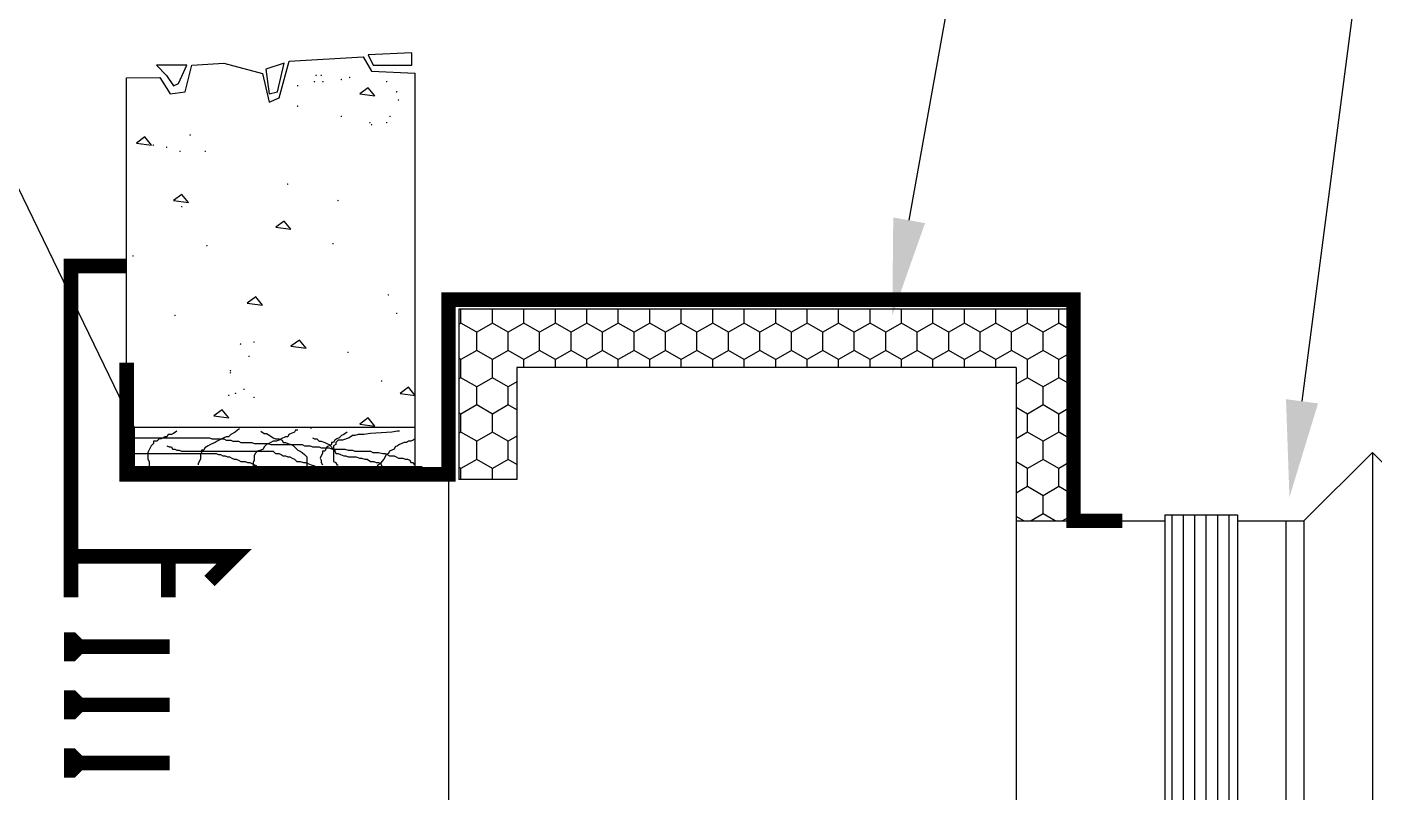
# Model space of a CAD drawing. Extents: x 594 to 813, y 174 to 240.
# Drawn here: x 636.619 to 639.629, y 197.735 to 199.445 of the extents above; entities that cross this region are included whole.
import ezdxf

# ---------------------------------------------------------------- set-up
doc = ezdxf.new("R2010")
doc.units = 0
doc.header["$MEASUREMENT"] = 0
doc.layers.get('0').update_dxf_attribs({"linetype": 'CONTINUOUS', "lineweight": 30})
doc.layers.add('AC.REF(S). PIPING', color=3, linetype='CONTINUOUS', lineweight=30)
for name, color, linetype in [('DETAILS', 11, 'CONTINUOUS'), ('QEA-2$0$R', 1, 'CONTINUOUS'), ('QEA-2$0$Y', 2, 'CONTINUOUS'), ('T-TEXT', 3, 'CONTINUOUS')]:
    doc.layers.add(name, color=color, linetype=linetype)

# ---------------------------------------------------------------- blocks, each defined once
blk = doc.blocks.new('*X260')
at = {"color": 0}
for p, q in [((40.27, 213.75), (40.27, 214.323)), ((41.569, 213.75), (41.569, 214.323)), ((42.868, 213.75), (42.868, 214.323)), ((44.167, 213.75), (44.167, 214.323)), ((45.466, 213.75), (45.466, 214.323)), ((46.765, 213.75), (46.765, 214.323)), ((48.064, 213.75), (48.064, 214.323)), ((49.363, 213.75), (49.363, 214.323)), ((50.662, 213.75), (50.662, 214.323)), ((51.962, 213.75), (51.962, 214.323)), ((53.261, 213.75), (53.261, 214.323)), ((54.56, 213.75), (54.56, 214.323)), ((55.859, 213.75), (55.859, 214.323)), ((57.158, 213.75), (57.158, 214.323)), ((58.457, 213.75), (58.457, 214.323)), ((59.756, 213.75), (59.756, 214.323)), ((61.055, 213.75), (61.055, 214.323)), ((62.354, 213.75), (62.354, 214.323)), ((63.653, 213.75), (63.653, 214.323)), ((64.952, 213.75), (64.952, 214.323)), ((40.27, 213.75), (40.179, 213.698)), ((40.92, 213.375), (40.27, 213.75)), ((41.569, 213.75), (40.92, 213.375)), ((42.219, 213.375), (41.569, 213.75)), ((42.868, 213.75), (42.219, 213.375)), ((43.518, 213.375), (42.868, 213.75)), ((44.167, 213.75), (43.518, 213.375)), ((44.817, 213.375), (44.167, 213.75)), ((45.466, 213.75), (44.817, 213.375)), ((46.116, 213.375), (45.466, 213.75)), ((46.765, 213.75), (46.116, 213.375)), ((47.415, 213.375), (46.765, 213.75)), ((48.064, 213.75), (47.415, 213.375)), ((48.714, 213.375), (48.064, 213.75)), ((49.363, 213.75), (48.714, 213.375)), ((50.013, 213.375), (49.363, 213.75)), ((50.662, 213.75), (50.013, 213.375)), ((51.312, 213.375), (50.662, 213.75)), ((51.962, 213.75), (51.312, 213.375)), ((52.611, 213.375), (51.962, 213.75)), ((53.261, 213.75), (52.611, 213.375)), ((53.91, 213.375), (53.261, 213.75)), ((54.56, 213.75), (53.91, 213.375)), ((55.209, 213.375), (54.56, 213.75)), ((55.859, 213.75), (55.209, 213.375)), ((56.508, 213.375), (55.859, 213.75)), ((57.158, 213.75), (56.508, 213.375)), ((57.807, 213.375), (57.158, 213.75)), ((58.457, 213.75), (57.807, 213.375)), ((59.106, 213.375), (58.457, 213.75)), ((59.756, 213.75), (59.106, 213.375)), ((60.405, 213.375), (59.756, 213.75)), ((61.055, 213.75), (60.405, 213.375)), ((61.704, 213.375), (61.055, 213.75)), ((62.354, 213.75), (61.704, 213.375)), ((63.003, 213.375), (62.354, 213.75)), ((63.653, 213.75), (63.003, 213.375)), ((64.302, 213.375), (63.653, 213.75)), ((64.952, 213.75), (64.302, 213.375)), ((65.584, 213.385), (64.952, 213.75)), ((40.92, 212.625), (40.92, 213.375)), ((42.219, 212.625), (42.219, 213.375)), ((43.518, 212.625), (43.518, 213.375)), ((44.817, 212.625), (44.817, 213.375)), ((46.116, 212.625), (46.116, 213.375)), ((47.415, 212.625), (47.415, 213.375)), ((48.714, 212.625), (48.714, 213.375)), ((50.013, 212.625), (50.013, 213.375)), ((51.312, 212.625), (51.312, 213.375)), ((52.611, 212.625), (52.611, 213.375)), ((53.91, 212.625), (53.91, 213.375)), ((55.209, 212.625), (55.209, 213.375)), ((56.508, 212.625), (56.508, 213.375)), ((57.807, 212.625), (57.807, 213.375)), ((59.106, 212.625), (59.106, 213.375)), ((60.405, 212.625), (60.405, 213.375)), ((61.704, 212.625), (61.704, 213.375)), ((63.003, 212.625), (63.003, 213.375)), ((64.302, 212.625), (64.302, 213.375)), ((40.92, 212.625), (40.27, 212.25)), ((41.569, 212.25), (40.92, 212.625)), ((42.219, 212.625), (41.569, 212.25)), ((42.868, 212.25), (42.219, 212.625)), ((43.518, 212.625), (42.868, 212.25)), ((44.167, 212.25), (43.518, 212.625)), ((44.817, 212.625), (44.167, 212.25)), ((45.466, 212.25), (44.817, 212.625)), ((46.116, 212.625), (45.466, 212.25)), ((46.765, 212.25), (46.116, 212.625)), ((47.415, 212.625), (46.765, 212.25)), ((48.064, 212.25), (47.415, 212.625)), ((48.714, 212.625), (48.064, 212.25)), ((49.363, 212.25), (48.714, 212.625)), ((50.013, 212.625), (49.363, 212.25)), ((50.662, 212.25), (50.013, 212.625)), ((51.312, 212.625), (50.662, 212.25)), ((51.962, 212.25), (51.312, 212.625)), ((52.611, 212.625), (51.962, 212.25)), ((53.261, 212.25), (52.611, 212.625)), ((53.91, 212.625), (53.261, 212.25)), ((54.56, 212.25), (53.91, 212.625)), ((55.209, 212.625), (54.56, 212.25)), ((55.859, 212.25), (55.209, 212.625)), ((56.508, 212.625), (55.859, 212.25)), ((57.158, 212.25), (56.508, 212.625)), ((57.807, 212.625), (57.158, 212.25)), ((58.457, 212.25), (57.807, 212.625)), ((59.106, 212.625), (58.457, 212.25)), ((59.756, 212.25), (59.106, 212.625)), ((60.405, 212.625), (59.756, 212.25)), ((61.055, 212.25), (60.405, 212.625)), ((61.704, 212.625), (61.055, 212.25)), ((62.354, 212.25), (61.704, 212.625)), ((63.003, 212.625), (62.354, 212.25)), ((63.653, 212.25), (63.003, 212.625)), ((64.302, 212.625), (63.653, 212.25)), ((64.952, 212.25), (64.302, 212.625)), ((65.584, 212.615), (64.952, 212.25)), ((40.27, 212.25), (40.179, 212.302)), ((40.27, 211.5), (40.27, 212.25)), ((41.569, 211.5), (41.569, 212.25)), ((42.868, 211.923), (42.868, 212.25)), ((44.167, 211.923), (44.167, 212.25)), ((45.466, 211.923), (45.466, 212.25)), ((46.765, 211.923), (46.765, 212.25)), ((48.064, 211.923), (48.064, 212.25)), ((49.363, 211.923), (49.363, 212.25)), ((50.662, 211.923), (50.662, 212.25)), ((51.962, 211.923), (51.962, 212.25)), ((53.261, 211.923), (53.261, 212.25)), ((54.56, 211.923), (54.56, 212.25)), ((55.859, 211.923), (55.859, 212.25)), ((57.158, 211.923), (57.158, 212.25)), ((58.457, 211.923), (58.457, 212.25)), ((59.756, 211.923), (59.756, 212.25)), ((61.055, 211.923), (61.055, 212.25)), ((62.354, 211.923), (62.354, 212.25)), ((63.653, 211.5), (63.653, 212.25)), ((64.952, 211.5), (64.952, 212.25)), ((40.27, 211.5), (40.179, 211.448)), ((40.92, 211.125), (40.27, 211.5)), ((41.569, 211.5), (40.92, 211.125)), ((42.219, 211.125), (41.569, 211.5)), ((42.579, 211.333), (42.219, 211.125)), ((63.653, 211.5), (63.184, 211.229)), ((64.302, 211.125), (63.653, 211.5)), ((64.952, 211.5), (64.302, 211.125)), ((65.584, 211.135), (64.952, 211.5)), ((40.92, 210.375), (40.92, 211.125)), ((42.219, 210.375), (42.219, 211.125)), ((64.302, 210.375), (64.302, 211.125)), ((40.92, 210.375), (40.27, 210)), ((41.569, 210), (40.92, 210.375)), ((42.219, 210.375), (41.569, 210)), ((42.579, 210.167), (42.219, 210.375)), ((63.653, 210), (63.184, 210.271)), ((64.302, 210.375), (63.653, 210)), ((64.952, 210), (64.302, 210.375)), ((65.584, 210.365), (64.952, 210)), ((40.27, 210), (40.179, 210.052)), ((40.27, 209.25), (40.27, 210)), ((41.569, 209.25), (41.569, 210)), ((63.653, 209.25), (63.653, 210)), ((64.952, 209.25), (64.952, 210)), ((40.27, 209.25), (40.179, 209.198)), ((40.92, 208.875), (40.27, 209.25)), ((41.569, 209.25), (40.92, 208.875)), ((42.219, 208.875), (41.569, 209.25)), ((63.653, 209.25), (63.184, 208.979)), ((64.302, 208.875), (63.653, 209.25)), ((64.952, 209.25), (64.302, 208.875)), ((65.584, 208.885), (64.952, 209.25)), ((40.92, 208.125), (40.92, 208.875)), ((42.579, 209.083), (42.219, 208.875)), ((42.219, 208.125), (42.219, 208.875)), ((64.302, 208.125), (64.302, 208.875)), ((40.92, 208.125), (40.27, 207.75)), ((41.569, 207.75), (40.92, 208.125)), ((42.219, 208.125), (41.569, 207.75)), ((42.579, 207.917), (42.219, 208.125)), ((63.653, 207.75), (63.184, 208.021)), ((64.302, 208.125), (63.653, 207.75)), ((64.952, 207.75), (64.302, 208.125)), ((65.584, 208.115), (64.952, 207.75)), ((40.27, 207.75), (40.179, 207.802)), ((40.27, 207.291), (40.27, 207.75)), ((41.569, 207.291), (41.569, 207.75)), ((63.653, 207), (63.653, 207.75)), ((64.952, 207), (64.952, 207.75)), ((63.653, 207), (63.184, 206.729)), ((64.302, 206.625), (63.653, 207)), ((64.952, 207), (64.302, 206.625)), ((65.584, 206.635), (64.952, 207)), ((64.302, 205.875), (64.302, 206.625)), ((63.499, 205.589), (63.184, 205.771)), ((64.302, 205.875), (63.807, 205.589)), ((64.798, 205.589), (64.302, 205.875)), ((65.584, 205.865), (65.106, 205.589)), ((63.653, 185.25), (63.184, 185.521)), ((64.24, 185.589), (63.653, 185.25)), ((63.653, 184.5), (63.653, 185.25)), ((64.952, 185.25), (64.365, 185.589)), ((65.539, 185.589), (64.952, 185.25)), ((64.952, 184.5), (64.952, 185.25)), ((63.653, 184.5), (63.184, 184.229)), ((64.302, 184.125), (63.653, 184.5)), ((64.952, 184.5), (64.302, 184.125)), ((64.302, 183.375), (64.302, 184.125)), ((65.584, 184.135), (64.952, 184.5)), ((40.92, 183.375), (40.92, 183.887)), ((42.219, 183.375), (42.219, 183.887)), ((40.27, 183), (40.179, 183.052)), ((40.92, 183.375), (40.27, 183)), ((40.27, 182.25), (40.27, 183)), ((41.569, 183), (40.92, 183.375)), ((42.219, 183.375), (41.569, 183)), ((41.569, 182.25), (41.569, 183)), ((42.579, 183.167), (42.219, 183.375)), ((63.653, 183), (63.184, 183.271)), ((64.302, 183.375), (63.653, 183)), ((63.653, 182.25), (63.653, 183)), ((64.952, 183), (64.302, 183.375)), ((65.584, 183.365), (64.952, 183)), ((64.952, 182.25), (64.952, 183)), ((40.27, 182.25), (40.179, 182.198)), ((40.92, 181.875), (40.27, 182.25)), ((41.569, 182.25), (40.92, 181.875)), ((40.92, 181.125), (40.92, 181.875)), ((42.219, 181.875), (41.569, 182.25)), ((42.579, 182.083), (42.219, 181.875)), ((42.219, 181.125), (42.219, 181.875)), ((63.653, 182.25), (63.184, 181.979)), ((64.302, 181.875), (63.653, 182.25)), ((64.952, 182.25), (64.302, 181.875)), ((64.302, 181.125), (64.302, 181.875)), ((65.584, 181.885), (64.952, 182.25)), ((40.27, 180.75), (40.179, 180.802)), ((40.92, 181.125), (40.27, 180.75)), ((40.27, 180), (40.27, 180.75)), ((41.569, 180.75), (40.92, 181.125)), ((42.219, 181.125), (41.569, 180.75)), ((41.569, 180), (41.569, 180.75)), ((42.579, 180.917), (42.219, 181.125)), ((63.653, 180.75), (63.184, 181.021)), ((64.302, 181.125), (63.653, 180.75)), ((63.653, 180), (63.653, 180.75)), ((64.952, 180.75), (64.302, 181.125)), ((65.584, 181.115), (64.952, 180.75)), ((64.952, 180), (64.952, 180.75)), ((40.27, 180), (40.179, 179.948)), ((40.92, 179.625), (40.27, 180)), ((41.569, 180), (40.92, 179.625)), ((42.219, 179.625), (41.569, 180)), ((42.579, 179.833), (42.219, 179.625)), ((63.653, 180), (63.184, 179.729)), ((64.302, 179.625), (63.653, 180)), ((64.952, 180), (64.302, 179.625)), ((65.584, 179.635), (64.952, 180)), ((40.92, 178.875), (40.92, 179.625)), ((42.219, 178.875), (42.219, 179.625)), ((43.518, 178.875), (43.518, 179.255)), ((44.817, 178.875), (44.817, 179.255)), ((46.116, 178.875), (46.116, 179.255)), ((47.415, 178.875), (47.415, 179.255)), ((48.714, 178.875), (48.714, 179.255)), ((50.013, 178.875), (50.013, 179.255)), ((51.312, 178.875), (51.312, 179.255)), ((52.611, 178.875), (52.611, 179.255)), ((53.91, 178.875), (53.91, 179.255)), ((55.209, 178.875), (55.209, 179.255)), ((56.508, 178.875), (56.508, 179.255)), ((57.807, 178.875), (57.807, 179.255)), ((59.106, 178.875), (59.106, 179.255)), ((60.405, 178.875), (60.405, 179.255)), ((61.704, 178.875), (61.704, 179.255)), ((63.003, 178.875), (63.003, 179.255)), ((64.302, 178.875), (64.302, 179.625)), ((40.27, 178.5), (40.179, 178.552)), ((40.92, 178.875), (40.27, 178.5)), ((41.569, 178.5), (40.92, 178.875)), ((42.219, 178.875), (41.569, 178.5)), ((42.868, 178.5), (42.219, 178.875)), ((43.518, 178.875), (42.868, 178.5)), ((44.167, 178.5), (43.518, 178.875)), ((44.817, 178.875), (44.167, 178.5)), ((45.466, 178.5), (44.817, 178.875)), ((46.116, 178.875), (45.466, 178.5)), ((46.765, 178.5), (46.116, 178.875)), ((47.415, 178.875), (46.765, 178.5)), ((48.064, 178.5), (47.415, 178.875)), ((48.714, 178.875), (48.064, 178.5)), ((49.363, 178.5), (48.714, 178.875)), ((50.013, 178.875), (49.363, 178.5)), ((50.662, 178.5), (50.013, 178.875)), ((51.312, 178.875), (50.662, 178.5)), ((51.962, 178.5), (51.312, 178.875)), ((52.611, 178.875), (51.962, 178.5)), ((53.261, 178.5), (52.611, 178.875)), ((53.91, 178.875), (53.261, 178.5)), ((54.56, 178.5), (53.91, 178.875)), ((55.209, 178.875), (54.56, 178.5)), ((55.859, 178.5), (55.209, 178.875)), ((56.508, 178.875), (55.859, 178.5)), ((57.158, 178.5), (56.508, 178.875)), ((57.807, 178.875), (57.158, 178.5)), ((58.457, 178.5), (57.807, 178.875)), ((59.106, 178.875), (58.457, 178.5)), ((59.756, 178.5), (59.106, 178.875)), ((60.405, 178.875), (59.756, 178.5)), ((61.055, 178.5), (60.405, 178.875)), ((61.704, 178.875), (61.055, 178.5)), ((62.354, 178.5), (61.704, 178.875)), ((63.003, 178.875), (62.354, 178.5)), ((63.653, 178.5), (63.003, 178.875)), ((64.302, 178.875), (63.653, 178.5)), ((64.952, 178.5), (64.302, 178.875)), ((65.584, 178.865), (64.952, 178.5)), ((40.27, 177.75), (40.27, 178.5)), ((41.569, 177.75), (41.569, 178.5)), ((42.868, 177.75), (42.868, 178.5)), ((44.167, 177.75), (44.167, 178.5)), ((45.466, 177.75), (45.466, 178.5)), ((46.765, 177.75), (46.765, 178.5)), ((48.064, 177.75), (48.064, 178.5)), ((49.363, 177.75), (49.363, 178.5)), ((50.662, 177.75), (50.662, 178.5)), ((51.962, 177.75), (51.962, 178.5)), ((53.261, 177.75), (53.261, 178.5)), ((54.56, 177.75), (54.56, 178.5)), ((55.859, 177.75), (55.859, 178.5)), ((57.158, 177.75), (57.158, 178.5)), ((58.457, 177.75), (58.457, 178.5)), ((59.756, 177.75), (59.756, 178.5)), ((61.055, 177.75), (61.055, 178.5)), ((62.354, 177.75), (62.354, 178.5)), ((63.653, 177.75), (63.653, 178.5)), ((64.952, 177.75), (64.952, 178.5)), ((40.27, 177.75), (40.179, 177.698)), ((40.92, 177.375), (40.27, 177.75)), ((41.569, 177.75), (40.92, 177.375)), ((42.219, 177.375), (41.569, 177.75)), ((42.868, 177.75), (42.219, 177.375)), ((43.518, 177.375), (42.868, 177.75)), ((44.167, 177.75), (43.518, 177.375)), ((44.817, 177.375), (44.167, 177.75)), ((45.466, 177.75), (44.817, 177.375)), ((46.116, 177.375), (45.466, 177.75)), ((46.765, 177.75), (46.116, 177.375)), ((47.415, 177.375), (46.765, 177.75)), ((48.064, 177.75), (47.415, 177.375)), ((48.714, 177.375), (48.064, 177.75)), ((49.363, 177.75), (48.714, 177.375)), ((50.013, 177.375), (49.363, 177.75)), ((50.662, 177.75), (50.013, 177.375)), ((51.312, 177.375), (50.662, 177.75)), ((51.962, 177.75), (51.312, 177.375)), ((52.611, 177.375), (51.962, 177.75)), ((53.261, 177.75), (52.611, 177.375)), ((53.91, 177.375), (53.261, 177.75)), ((54.56, 177.75), (53.91, 177.375)), ((55.209, 177.375), (54.56, 177.75)), ((55.859, 177.75), (55.209, 177.375)), ((56.508, 177.375), (55.859, 177.75)), ((57.158, 177.75), (56.508, 177.375)), ((57.807, 177.375), (57.158, 177.75)), ((58.457, 177.75), (57.807, 177.375)), ((59.106, 177.375), (58.457, 177.75)), ((59.756, 177.75), (59.106, 177.375)), ((60.405, 177.375), (59.756, 177.75)), ((61.055, 177.75), (60.405, 177.375)), ((61.704, 177.375), (61.055, 177.75)), ((62.354, 177.75), (61.704, 177.375)), ((63.003, 177.375), (62.354, 177.75)), ((63.653, 177.75), (63.003, 177.375)), ((64.302, 177.375), (63.653, 177.75)), ((64.952, 177.75), (64.302, 177.375)), ((65.584, 177.385), (64.952, 177.75)), ((40.92, 176.855), (40.92, 177.375)), ((42.219, 176.855), (42.219, 177.375)), ((43.518, 176.855), (43.518, 177.375)), ((44.817, 176.855), (44.817, 177.375)), ((46.116, 176.855), (46.116, 177.375)), ((47.415, 176.855), (47.415, 177.375)), ((48.714, 176.855), (48.714, 177.375)), ((50.013, 176.855), (50.013, 177.375)), ((51.312, 176.855), (51.312, 177.375)), ((52.611, 176.855), (52.611, 177.375)), ((53.91, 176.855), (53.91, 177.375)), ((55.209, 176.855), (55.209, 177.375)), ((56.508, 176.855), (56.508, 177.375)), ((57.807, 176.855), (57.807, 177.375)), ((59.106, 176.855), (59.106, 177.375)), ((60.405, 176.855), (60.405, 177.375)), ((61.704, 176.855), (61.704, 177.375)), ((63.003, 176.855), (63.003, 177.375)), ((64.302, 176.855), (64.302, 177.375))]:
    blk.add_line(p, q, dxfattribs=at)
blk = doc.blocks.new('*X258')
at = {"color": 0}
for p, q in [((72.73, 185.336), (72.73, 205.842)), ((73.202, 185.336), (73.202, 205.842)), ((73.674, 185.336), (73.674, 205.842)), ((74.146, 185.336), (74.146, 205.842)), ((74.619, 185.336), (74.619, 205.842)), ((75.091, 185.336), (75.091, 205.842))]:
    blk.add_line(p, q, dxfattribs=at)
blk = doc.blocks.new('A$C5DD3573E')
at = {"layer": 'DETAILS', "color": 2}
for p, q in [((-23713.134, -27860.384), (-23713.134, -27128.134)), ((-23180.227, -27846.479), (-23180.227, -27119.475)), ((-21963.449, -27555.45), (-23099.833, -27555.45)), ((-23099.833, -27555.45), (-23099.833, -27870.011)), ((-22070.805, -27662.807), (-22992.477, -27662.807)), ((-22992.477, -27662.807), (-22992.477, -27870.011)), ((-22070.805, -27662.807), (-22070.805, -29124.101)), ((-23118.8, -27860.384), (-23118.8, -28926.523)), ((-22992.477, -27870.011), (-23099.833, -27870.011)), ((-21796.274, -27934.826), (-21796.274, -28852.082)), ((-21796.274, -27934.826), (-21662.079, -27934.826)), ((-21662.079, -27934.826), (-21662.079, -28852.082)), ((-22070.805, -27946.137), (-21796.274, -27946.137)), ((-21662.079, -27946.137), (-21539.066, -27946.137)), ((-21572.615, -27946.137), (-21572.615, -28840.771)), ((-21539.066, -27946.137), (-21539.066, -28840.771))]:
    blk.add_line(p, q, dxfattribs=at)
for points in [[(-23713.134, -27128.134), (-23651.719, -27127.227), (-23633.107, -27157.534), (-23605.189, -27153.746), (-23592.781, -27104.496), (-23533.844, -27100.708), (-23462.498, -27119.65), (-23450.09, -27172.688), (-23431.478, -27165.111), (-23412.866, -27096.919), (-23276.379, -27089.342), (-23260.869, -27115.861), (-23180.227, -27119.475)], [(-21539.066, -27946.137), (-21412.546, -27819.616), (-21286.025, -27946.137)], [(-21412.546, -27819.616), (-21412.546, -28967.292)]]:
    blk.add_lwpolyline(points, dxfattribs=at)
for points in [[(-23267.073, -27085.554), (-23257.767, -27104.496), (-23186.421, -27104.496), (-23186.421, -27081.765)], [(-23639.311, -27123.438), (-23626.903, -27142.381), (-23617.597, -27138.592), (-23602.087, -27104.496), (-23657.923, -27104.496)], [(-23456.294, -27112.073), (-23450.09, -27157.534), (-23434.58, -27153.746), (-23422.172, -27100.708)], [(-23282.583, -27157.534), (-23254.665, -27161.323), (-23267.073, -27146.169)], [(-23695.147, -27248.457), (-23667.229, -27252.246), (-23679.637, -27237.092)], [(-23626.903, -27354.534), (-23598.985, -27358.322), (-23611.393, -27343.168)], [(-23437.682, -27403.784), (-23409.764, -27407.572), (-23422.172, -27392.418)], [(-23490.416, -27543.956), (-23462.498, -27547.745), (-23474.906, -27532.591)], [(-23409.764, -27623.514), (-23381.847, -27627.302), (-23394.254, -27612.148)], [(-23208.135, -27710.648), (-23180.218, -27714.437), (-23192.625, -27699.283)], [(-23552.456, -27752.321), (-23524.538, -27756.109), (-23536.946, -27740.956)], [(-23282.583, -27767.475), (-23254.665, -27771.263), (-23267.073, -27756.109)]]:
    blk.add_lwpolyline(points, close=True, dxfattribs=at)
at = {"layer": 'DETAILS', "color": 2, "const_width": 1.342}
for points in [[(-23367.008, -27134.804, -1), (-23365.666, -27134.804, -1)], [(-23363.906, -27123.438, -1), (-23362.564, -27123.438, -1)], [(-23354.6, -27123.438, -1), (-23353.258, -27123.438, -1)], [(-23351.498, -27134.804, -1), (-23350.156, -27134.804, -1)], [(-23317.376, -27131.015, -1), (-23316.034, -27131.015, -1)], [(-23301.866, -27127.227, -1), (-23300.524, -27127.227, -1)], [(-23233.622, -27134.804, -1), (-23232.28, -27134.804, -1)], [(-23398.027, -27142.381, -1), (-23396.685, -27142.381, -1)], [(-23215.01, -27153.746, -1), (-23213.668, -27153.746, -1)], [(-23398.027, -27180.265, -1), (-23396.685, -27180.265, -1)], [(-23211.908, -27168.9, -1), (-23210.566, -27168.9, -1)], [(-23317.376, -27199.207, -1), (-23316.034, -27199.207, -1)], [(-23264.642, -27210.573, -1), (-23263.3, -27210.573, -1)], [(-23261.54, -27214.361, -1), (-23260.198, -27214.361, -1)], [(-23233.622, -27210.573, -1), (-23232.28, -27210.573, -1)], [(-23227.418, -27199.207, -1), (-23226.076, -27199.207, -1)], [(-23596.554, -27233.303, -1), (-23595.212, -27233.303, -1)], [(-23664.798, -27252.246, -1), (-23663.456, -27252.246, -1)], [(-23639.982, -27256.034, -1), (-23638.64, -27256.034, -1)], [(-23615.166, -27263.611, -1), (-23613.824, -27263.611, -1)], [(-23568.637, -27263.611, -1), (-23567.295, -27263.611, -1)], [(-23416.639, -27324.226, -1), (-23415.297, -27324.226, -1)], [(-23323.58, -27354.534, -1), (-23322.238, -27354.534, -1)], [(-23612.064, -27365.899, -1), (-23610.722, -27365.899, -1)], [(-23565.535, -27437.88, -1), (-23564.193, -27437.88, -1)], [(-23332.886, -27434.091, -1), (-23331.544, -27434.091, -1)], [(-23702.022, -27456.822, -1), (-23700.68, -27456.822, -1)], [(-23230.52, -27528.802, -1), (-23229.178, -27528.802, -1)], [(-23215.01, -27562.899, -1), (-23213.668, -27562.899, -1)], [(-23624.472, -27566.687, -1), (-23623.13, -27566.687, -1)], [(-23503.495, -27619.725, -1), (-23502.153, -27619.725, -1)], [(-23478.679, -27615.937, -1), (-23477.337, -27615.937, -1)], [(-23304.968, -27634.879, -1), (-23303.626, -27634.879, -1)], [(-23487.985, -27642.456, -1), (-23486.643, -27642.456, -1)], [(-23522.107, -27668.975, -1), (-23520.765, -27668.975, -1)], [(-23522.107, -27672.764, -1), (-23520.765, -27672.764, -1)], [(-23242.928, -27687.917, -1), (-23241.586, -27687.917, -1)], [(-23512.801, -27710.648, -1), (-23511.459, -27710.648, -1)], [(-23497.291, -27703.071, -1), (-23495.949, -27703.071, -1)], [(-23525.209, -27714.437, -1), (-23523.867, -27714.437, -1)], [(-23478.679, -27718.225, -1), (-23477.337, -27718.225, -1)], [(-23373.212, -27775.052, -1), (-23371.87, -27775.052, -1)]]:
    blk.add_lwpolyline(points, format="xyb", close=True, dxfattribs=at)
at = {"layer": 'DETAILS', "color": 2, "const_width": 26.839}
for points in [[(-23713.134, -27475.307), (-23815.881, -27475.307), (-23815.881, -28011.665), (-23514.462, -28011.665), (-23560.009, -28057.212)], [(-23713.134, -27654.093), (-23713.134, -27860.384), (-23258.512, -27860.384), (-23118.8, -27860.384), (-23118.8, -27537.623), (-22966.629, -27537.623), (-21964.781, -27537.623), (-21964.781, -27946.137), (-21874.628, -27946.137)], [(-23815.881, -28011.665), (-23815.881, -28087.305)], [(-23636.315, -28011.665), (-23636.315, -28087.305)]]:
    blk.add_lwpolyline(points, dxfattribs=at)
at = {"layer": 'DETAILS', "color": 2}
for points in [[(-23634.024, -28178.742, 26.839, 26.839, 0), (-23795.059, -28178.742, 26.839, 53.678, 0), (-23808.478, -28178.742, 53.678, 53.678, 0), (-23828.607, -28178.742, 53.678, 53.678, 0)], [(-23634.024, -28178.742, 26.839, 26.839, 0), (-23795.059, -28178.742, 26.839, 53.678, 0), (-23808.478, -28178.742, 53.678, 53.678, 0), (-23828.607, -28178.742, 53.678, 53.678, 0)], [(-23634.024, -28286.098, 26.839, 26.839, 0), (-23795.059, -28286.098, 26.839, 53.678, 0), (-23808.478, -28286.098, 53.678, 53.678, 0), (-23828.607, -28286.098, 53.678, 53.678, 0)], [(-23634.024, -28286.098, 26.839, 26.839, 0), (-23795.059, -28286.098, 26.839, 53.678, 0), (-23808.478, -28286.098, 53.678, 53.678, 0), (-23828.607, -28286.098, 53.678, 53.678, 0)], [(-23634.024, -28393.454, 26.839, 26.839, 0), (-23795.059, -28393.454, 26.839, 53.678, 0), (-23808.478, -28393.454, 53.678, 53.678, 0), (-23828.607, -28393.454, 53.678, 53.678, 0)], [(-23634.024, -28393.454, 26.839, 26.839, 0), (-23795.059, -28393.454, 26.839, 53.678, 0), (-23808.478, -28393.454, 53.678, 53.678, 0), (-23828.607, -28393.454, 53.678, 53.678, 0)]]:
    blk.add_lwpolyline(points, format="xyseb", dxfattribs=at)
at = {"layer": 'QEA-2$0$R'}
for p, q in [((-23626.399, -27784.659), (-23630.531, -27786.724)), ((-23620.201, -27780.53), (-23626.399, -27784.659)), ((-23512.765, -27782.594), (-23521.029, -27786.724)), ((-23508.632, -27778.465), (-23512.765, -27782.594)), ((-23504.5, -27776.4), (-23508.632, -27778.465)), ((-23465.245, -27780.53), (-23459.046, -27784.659)), ((-23459.046, -27784.659), (-23454.914, -27784.659)), ((-23454.914, -27784.659), (-23448.716, -27788.788)), ((-23409.46, -27784.659), (-23413.592, -27786.724)), ((-23403.262, -27782.594), (-23409.46, -27784.659)), ((-23401.196, -27778.465), (-23403.262, -27782.594)), ((-23397.064, -27778.465), (-23401.196, -27778.465)), ((-23306.156, -27782.594), (-23312.354, -27786.724)), ((-23262.768, -27784.659), (-23275.165, -27786.724)), ((-23223.512, -27782.594), (-23262.768, -27784.659)), ((-23213.182, -27780.53), (-23223.512, -27782.594)), ((-23209.05, -27780.53), (-23213.182, -27780.53)), ((-23699.363, -27792.918), (-23560.285, -27792.918)), ((-23667.721, -27807.371), (-23673.919, -27819.759)), ((-23663.589, -27803.241), (-23667.721, -27807.371)), ((-23657.391, -27799.112), (-23663.589, -27799.112)), ((-23663.589, -27799.112), (-23663.589, -27803.241)), ((-23653.258, -27794.982), (-23657.391, -27799.112)), ((-23649.126, -27794.982), (-23653.258, -27794.982)), ((-23642.928, -27790.853), (-23649.126, -27794.982)), ((-23638.796, -27790.853), (-23642.928, -27790.853)), ((-23636.73, -27786.724), (-23638.796, -27790.853)), ((-23638.796, -27807.371), (-23634.664, -27809.435)), ((-23630.531, -27786.724), (-23636.73, -27786.724)), ((-23634.664, -27809.435), (-23630.531, -27809.435)), ((-23630.531, -27809.435), (-23628.465, -27813.565)), ((-23568.549, -27811.5), (-23570.615, -27815.629)), ((-23562.351, -27807.371), (-23568.549, -27811.5)), ((-23558.218, -27805.306), (-23562.351, -27807.371)), ((-23560.285, -27792.918), (-23556.152, -27794.982)), ((-23549.954, -27801.177), (-23558.218, -27805.306)), ((-23556.152, -27794.982), (-23533.425, -27794.982)), ((-23545.822, -27799.112), (-23549.954, -27801.177)), ((-23537.558, -27794.982), (-23545.822, -27799.112)), ((-23533.425, -27792.918), (-23537.558, -27794.982)), ((-23529.293, -27790.853), (-23533.425, -27792.918)), ((-23533.425, -27794.982), (-23529.293, -27797.047)), ((-23525.161, -27790.853), (-23529.293, -27790.853)), ((-23529.293, -27797.047), (-23521.029, -27797.047)), ((-23521.029, -27786.724), (-23525.161, -27790.853)), ((-23521.029, -27797.047), (-23516.897, -27799.112)), ((-23516.897, -27799.112), (-23506.566, -27799.112)), ((-23506.566, -27799.112), (-23502.434, -27801.177)), ((-23502.434, -27801.177), (-23481.773, -27801.177)), ((-23481.773, -27801.177), (-23477.641, -27803.241)), ((-23477.641, -27803.241), (-23452.848, -27803.241)), ((-23459.046, -27809.435), (-23461.112, -27813.565)), ((-23454.914, -27805.306), (-23459.046, -27809.435)), ((-23446.65, -27801.177), (-23454.914, -27805.306)), ((-23452.848, -27803.241), (-23446.65, -27805.306)), ((-23448.716, -27788.788), (-23442.518, -27792.918)), ((-23442.518, -27799.112), (-23446.65, -27801.177)), ((-23446.65, -27805.306), (-23388.799, -27805.306)), ((-23442.518, -27792.918), (-23438.385, -27794.982)), ((-23436.319, -27799.112), (-23442.518, -27799.112)), ((-23438.385, -27794.982), (-23432.187, -27794.982)), ((-23432.187, -27797.047), (-23436.319, -27799.112)), ((-23428.055, -27794.982), (-23432.187, -27797.047)), ((-23432.187, -27794.982), (-23425.989, -27797.047)), ((-23419.791, -27790.853), (-23428.055, -27794.982)), ((-23425.989, -27797.047), (-23423.923, -27801.177)), ((-23423.923, -27801.177), (-23419.791, -27801.177)), ((-23415.658, -27790.853), (-23419.791, -27790.853)), ((-23419.791, -27801.177), (-23415.658, -27803.241)), ((-23413.592, -27786.724), (-23415.658, -27790.853)), ((-23415.658, -27803.241), (-23409.46, -27805.306)), ((-23409.46, -27805.306), (-23405.328, -27807.371)), ((-23405.328, -27807.371), (-23397.064, -27815.629)), ((-23388.799, -27805.306), (-23384.667, -27807.371)), ((-23384.667, -27807.371), (-23374.337, -27807.371)), ((-23374.337, -27807.371), (-23370.205, -27809.435)), ((-23370.205, -27792.918), (-23366.072, -27794.982)), ((-23370.205, -27809.435), (-23357.808, -27809.435)), ((-23366.072, -27794.982), (-23361.94, -27794.982)), ((-23361.94, -27794.982), (-23357.808, -27799.112)), ((-23357.808, -27799.112), (-23353.676, -27799.112)), ((-23357.808, -27809.435), (-23353.676, -27811.5)), ((-23353.676, -27799.112), (-23347.478, -27801.177)), ((-23353.676, -27811.5), (-23339.213, -27811.5)), ((-23347.478, -27801.177), (-23343.345, -27803.241)), ((-23343.345, -27809.435), (-23347.478, -27817.694)), ((-23343.345, -27803.241), (-23339.213, -27805.306)), ((-23339.213, -27807.371), (-23343.345, -27809.435)), ((-23339.213, -27805.306), (-23335.081, -27809.435)), ((-23335.081, -27805.306), (-23339.213, -27807.371)), ((-23339.213, -27811.5), (-23333.015, -27813.565)), ((-23330.949, -27801.177), (-23335.081, -27801.177)), ((-23335.081, -27801.177), (-23335.081, -27805.306)), ((-23335.081, -27809.435), (-23333.015, -27813.565)), ((-23328.883, -27797.047), (-23330.949, -27801.177)), ((-23326.817, -27805.306), (-23330.949, -27807.371)), ((-23330.949, -27807.371), (-23330.949, -27836.276)), ((-23324.751, -27794.982), (-23328.883, -27797.047)), ((-23322.685, -27797.047), (-23326.817, -27801.177)), ((-23326.817, -27801.177), (-23326.817, -27805.306)), ((-23320.618, -27792.918), (-23324.751, -27794.982)), ((-23314.42, -27797.047), (-23322.685, -27797.047)), ((-23316.486, -27788.788), (-23320.618, -27792.918)), ((-23312.354, -27786.724), (-23316.486, -27788.788)), ((-23302.024, -27792.918), (-23314.42, -27797.047)), ((-23295.825, -27788.788), (-23302.024, -27792.918)), ((-23291.693, -27788.788), (-23295.825, -27788.788)), ((-23285.495, -27786.724), (-23291.693, -27788.788)), ((-23275.165, -27786.724), (-23285.495, -27786.724)), ((-23217.314, -27809.435), (-23219.38, -27813.565)), ((-23213.182, -27807.371), (-23217.314, -27809.435)), ((-23209.05, -27805.306), (-23213.182, -27807.371)), ((-23200.785, -27801.177), (-23209.05, -27805.306)), ((-23196.653, -27801.177), (-23200.785, -27801.177)), ((-23192.521, -27799.112), (-23196.653, -27801.177)), ((-23188.389, -27799.112), (-23192.521, -27799.112)), ((-23184.257, -27797.047), (-23188.389, -27799.112)), ((-23180.125, -27794.982), (-23184.257, -27797.047)), ((-23699.363, -27821.823), (-23547.888, -27821.823)), ((-23673.919, -27819.759), (-23673.919, -27832.147)), ((-23673.919, -27832.147), (-23671.853, -27836.276)), ((-23671.853, -27836.276), (-23671.853, -27846.6)), ((-23628.465, -27813.565), (-23624.333, -27813.565)), ((-23624.333, -27813.565), (-23620.201, -27815.629)), ((-23620.201, -27815.629), (-23616.069, -27815.629)), ((-23616.069, -27815.629), (-23611.937, -27817.694)), ((-23611.937, -27817.694), (-23442.518, -27817.694)), ((-23576.813, -27832.147), (-23580.945, -27840.406)), ((-23574.747, -27819.759), (-23576.813, -27823.888)), ((-23576.813, -27823.888), (-23576.813, -27832.147)), ((-23570.615, -27815.629), (-23574.747, -27815.629)), ((-23574.747, -27815.629), (-23574.747, -27819.759)), ((-23547.888, -27821.823), (-23543.756, -27823.888)), ((-23543.756, -27823.888), (-23539.624, -27823.888)), ((-23539.624, -27823.888), (-23535.491, -27825.953)), ((-23535.491, -27825.953), (-23531.359, -27825.953)), ((-23531.359, -27825.953), (-23527.227, -27828.018)), ((-23527.227, -27828.018), (-23523.095, -27828.018)), ((-23523.095, -27828.018), (-23518.963, -27830.082)), ((-23518.963, -27830.082), (-23514.831, -27832.147)), ((-23514.831, -27832.147), (-23510.698, -27832.147)), ((-23510.698, -27832.147), (-23506.566, -27834.212)), ((-23506.566, -27834.212), (-23502.434, -27836.276)), ((-23502.434, -27836.276), (-23494.17, -27836.276)), ((-23494.17, -27836.276), (-23490.038, -27838.341)), ((-23477.641, -27834.212), (-23479.707, -27838.341)), ((-23475.575, -27821.823), (-23477.641, -27825.953)), ((-23477.641, -27825.953), (-23477.641, -27834.212)), ((-23471.443, -27817.694), (-23475.575, -27821.823)), ((-23465.245, -27815.629), (-23471.443, -27817.694)), ((-23461.112, -27813.565), (-23465.245, -27815.629)), ((-23442.518, -27817.694), (-23438.385, -27821.823)), ((-23438.385, -27821.823), (-23432.187, -27821.823)), ((-23432.187, -27821.823), (-23428.055, -27823.888)), ((-23428.055, -27823.888), (-23423.923, -27825.953)), ((-23423.923, -27825.953), (-23419.791, -27825.953)), ((-23419.791, -27825.953), (-23415.658, -27828.018)), ((-23415.658, -27828.018), (-23411.526, -27828.018)), ((-23411.526, -27828.018), (-23407.394, -27830.082)), ((-23407.394, -27830.082), (-23403.262, -27832.147)), ((-23403.262, -27832.147), (-23399.13, -27836.276)), ((-23399.13, -27836.276), (-23392.932, -27836.276)), ((-23397.064, -27815.629), (-23392.932, -27817.694)), ((-23392.932, -27817.694), (-23388.799, -27819.759)), ((-23392.932, -27836.276), (-23386.733, -27838.341)), ((-23388.799, -27819.759), (-23384.667, -27823.888)), ((-23384.667, -27823.888), (-23380.535, -27828.018)), ((-23380.535, -27828.018), (-23380.535, -27844.535)), ((-23353.676, -27825.953), (-23355.742, -27830.082)), ((-23355.742, -27830.082), (-23353.676, -27834.212)), ((-23351.61, -27821.823), (-23353.676, -27825.953)), ((-23353.676, -27834.212), (-23353.676, -27838.341)), ((-23347.478, -27817.694), (-23351.61, -27817.694)), ((-23351.61, -27817.694), (-23351.61, -27821.823)), ((-23333.015, -27813.565), (-23310.288, -27813.565)), ((-23333.015, -27813.565), (-23328.883, -27813.565)), ((-23330.949, -27836.276), (-23326.817, -27838.341)), ((-23328.883, -27813.565), (-23328.883, -27817.694)), ((-23328.883, -27817.694), (-23326.817, -27821.823)), ((-23326.817, -27821.823), (-23322.685, -27821.823)), ((-23322.685, -27821.823), (-23318.552, -27823.888)), ((-23318.552, -27823.888), (-23312.354, -27825.953)), ((-23312.354, -27825.953), (-23308.222, -27825.953)), ((-23310.288, -27813.565), (-23304.09, -27815.629)), ((-23308.222, -27825.953), (-23304.09, -27828.018)), ((-23304.09, -27815.629), (-23295.825, -27815.629)), ((-23304.09, -27828.018), (-23289.627, -27828.018)), ((-23295.825, -27815.629), (-23291.693, -27817.694)), ((-23291.693, -27817.694), (-23262.768, -27817.694)), ((-23289.627, -27828.018), (-23283.429, -27830.082)), ((-23283.429, -27830.082), (-23279.297, -27830.082)), ((-23279.297, -27830.082), (-23273.098, -27832.147)), ((-23273.098, -27832.147), (-23268.966, -27832.147)), ((-23268.966, -27832.147), (-23262.768, -27836.276)), ((-23262.768, -27817.694), (-23258.636, -27819.759)), ((-23262.768, -27836.276), (-23256.57, -27836.276)), ((-23258.636, -27819.759), (-23248.305, -27819.759)), ((-23256.57, -27836.276), (-23252.438, -27838.341)), ((-23248.305, -27819.759), (-23240.041, -27821.823)), ((-23242.107, -27836.276), (-23244.173, -27840.406)), ((-23237.975, -27832.147), (-23242.107, -27836.276)), ((-23240.041, -27821.823), (-23235.909, -27821.823)), ((-23235.909, -27828.018), (-23237.975, -27832.147)), ((-23235.909, -27821.823), (-23231.777, -27823.888)), ((-23233.843, -27823.888), (-23235.909, -27828.018)), ((-23229.711, -27821.823), (-23233.843, -27823.888)), ((-23231.777, -27823.888), (-23227.645, -27825.953)), ((-23227.645, -27817.694), (-23229.711, -27821.823)), ((-23223.512, -27815.629), (-23227.645, -27817.694)), ((-23227.645, -27825.953), (-23219.38, -27825.953)), ((-23219.38, -27813.565), (-23223.512, -27815.629)), ((-23219.38, -27825.953), (-23215.248, -27828.018)), ((-23215.248, -27828.018), (-23211.116, -27830.082)), ((-23211.116, -27830.082), (-23202.851, -27830.082)), ((-23202.851, -27830.082), (-23198.719, -27832.147)), ((-23198.719, -27832.147), (-23194.587, -27832.147)), ((-23194.587, -27832.147), (-23190.455, -27834.212)), ((-23190.455, -27834.212), (-23188.389, -27838.341)), ((-23580.945, -27840.406), (-23580.945, -27842.47)), ((-23490.038, -27838.341), (-23485.905, -27838.341)), ((-23485.905, -27838.341), (-23481.773, -27840.406)), ((-23479.707, -27846.6), (-23483.839, -27846.6)), ((-23481.773, -27840.406), (-23473.509, -27844.535)), ((-23479.707, -27838.341), (-23479.707, -27844.535)), ((-23473.509, -27844.535), (-23479.707, -27846.6)), ((-23386.733, -27838.341), (-23382.601, -27838.341)), ((-23382.601, -27838.341), (-23378.469, -27840.406)), ((-23378.469, -27840.406), (-23372.271, -27842.47)), ((-23372.271, -27842.47), (-23366.072, -27844.535)), ((-23366.072, -27844.535), (-23361.94, -27846.6)), ((-23361.94, -27846.6), (-23357.808, -27846.6)), ((-23353.676, -27838.341), (-23351.61, -27842.47)), ((-23326.817, -27838.341), (-23324.751, -27842.47)), ((-23324.751, -27842.47), (-23322.685, -27842.47)), ((-23252.438, -27838.341), (-23248.305, -27838.341)), ((-23248.305, -27842.47), (-23250.372, -27844.535)), ((-23248.305, -27838.341), (-23244.173, -27840.406)), ((-23244.173, -27840.406), (-23248.305, -27842.47)), ((-23244.173, -27840.406), (-23242.107, -27844.535)), ((-23188.389, -27838.341), (-23184.257, -27838.341)), ((-23184.257, -27838.341), (-23182.191, -27842.47))]:
    blk.add_line(p, q, dxfattribs=at)
at = {"layer": 'QEA-2$0$Y'}
for p, q in [((-23180.227, -27773.936), (-23699.363, -27773.936)), ((-23699.363, -27773.936), (-23699.363, -27846.6)), ((-23699.363, -27773.936), (-23699.363, -27846.479)), ((-23167.378, -27846.479), (-23699.363, -27846.479))]:
    blk.add_line(p, q, dxfattribs=at)
at = {"layer": 'T-TEXT', "color": 7, "linetype": 'Continuous'}
for p, q in [((-22268.102, -27391.089), (-21886.543, -25267.47)), ((-21542.677, -27725.363), (-21382.757, -26504.917)), ((-23955.877, -27243.931), (-23699.363, -27773.936))]:
    blk.add_line(p, q, dxfattribs=at)
for points in [[(-22238.739, -27396.299), (-22297.465, -27385.879), (-22299.362, -27567.264)], [(-21513.108, -27729.237), (-21572.245, -27721.488), (-21565.923, -27902.773)]]:
    blk.add_solid(points, dxfattribs=at)
at = {"layer": 'DETAILS', "color": 2, "xscale": 44.7317412211987, "yscale": 44.7317412211987, "zscale": 44.7317412211987}
for name, p in [('*X260', (-24897.123, -37142.492)), ('*X258', (-25036.086, -37142.492))]:
    blk.add_blockref(name, p, dxfattribs=at)

msp = doc.modelspace()

# ---------------------------------------------------------------- block references
at = {"layer": 'AC.REF(S). PIPING', "linetype": 'Continuous', "xscale": 0.0012099999999862, "yscale": 0.0012099999999862, "zscale": 0.0012099999999862}
msp.add_blockref('A$C5DD3573E', (665.5351, 232.1557), dxfattribs=at)

doc.saveas('drawing.dxf')
